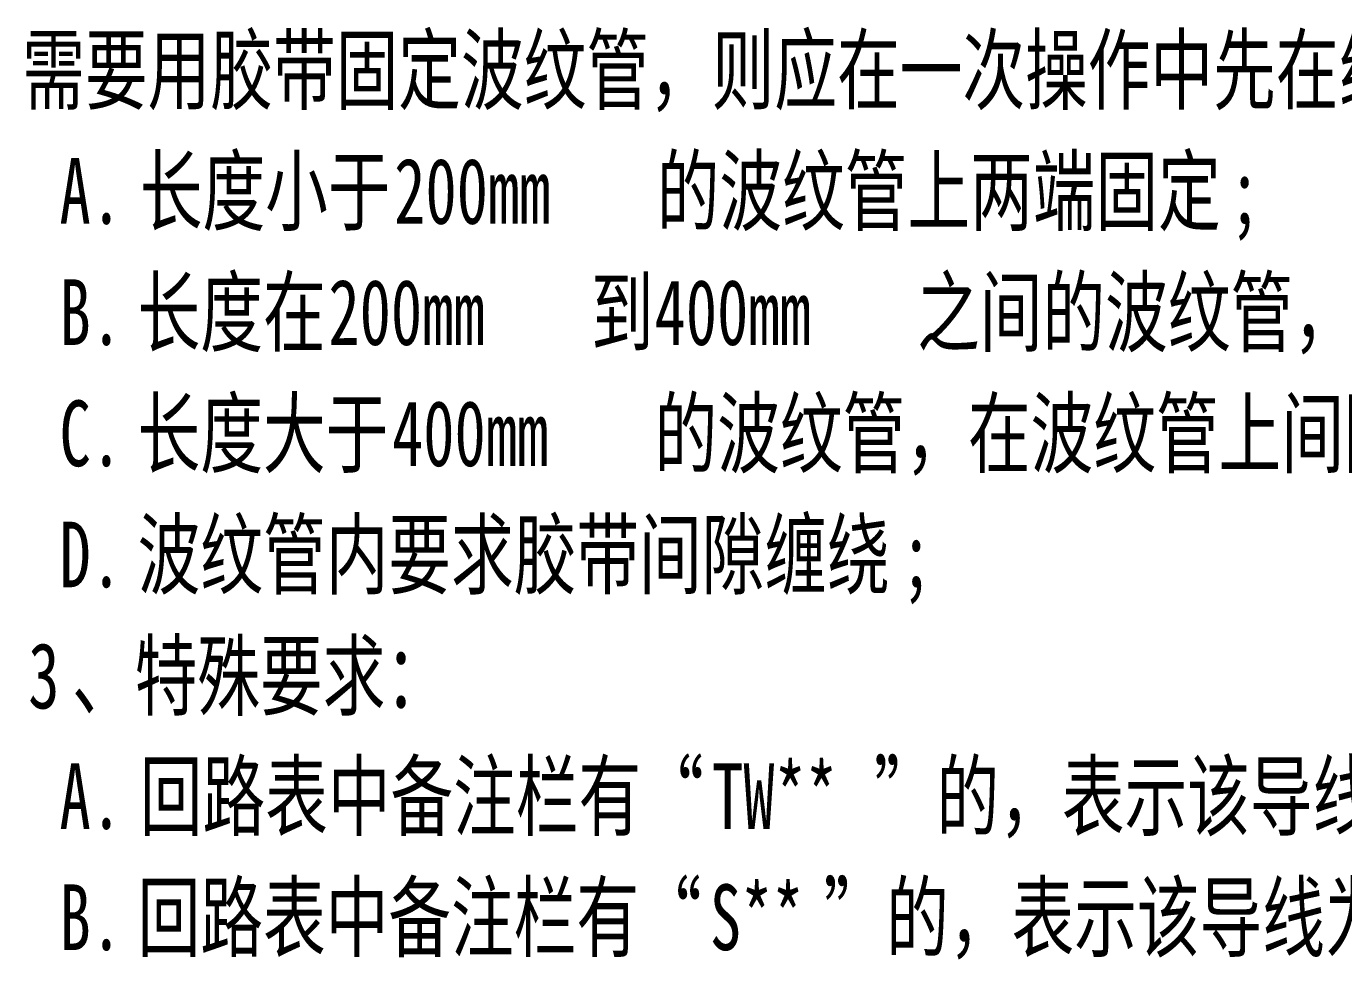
# Model space of a CAD drawing. Header units: inches. Extents: x 47316 to 59086, y 3141 to 11743.
# Drawn here: x 50298.1 to 50368.4, y 6146 to 6195.7 of the extents above; entities that cross this region are included whole.
import ezdxf

# ---------------------------------------------------------------- set-up
doc = ezdxf.new("R2010")
doc.units = ezdxf.units.IN
doc.header["$MEASUREMENT"] = 0
doc.styles.get("Standard").update_dxf_attribs({"font": ''})
doc.styles.get('Standard').set_extended_font_data('SimSun')

msp = doc.modelspace()

# ---------------------------------------------------------------- texts
at = {"color": 0, "lineweight": -3, "width": 0.7}
for s, p in [('需要用胶带固定波纹管，则应在一次操作中先在线束上至少缠绕两圈后继续在波纹管上缠绕两圈', (50297.933, 6191.679)), ('长度小于', (50304.2, 6185.222)), ('的波纹管上两端固定', (50331.762, 6185.222)), (' A.', (50298.25, 6185.222)), ('200mm', (50317.762, 6185.222)), (';', (50362.274, 6185.222)), ('长度在', (50304.084, 6178.764)), ('到', (50328.255, 6178.764)), ('之间的波纹管，在波纹管中心打点固定，胶带缠绕两圈', (50345.645, 6178.764)), (' B.', (50298.25, 6178.764)), ('200mm', (50314.255, 6178.764)), ('400mm', (50331.645, 6178.764)), ('长度大于', (50304.084, 6172.306)), ('的波纹管，在波纹管上间隔', (50331.645, 6172.306)), (' C.', (50298.25, 6172.306)), ('400mm', (50317.645, 6172.306)), ('波纹管内要求胶带间隙缠绕', (50304.084, 6165.849)), (' D.', (50298.25, 6165.849)), (';', (50344.767, 6165.849)), ('3', (50298.25, 6159.391)), ('、特殊要求：', (50300.584, 6159.391)), (' A.', (50298.25, 6152.971)), ('回路表中备注栏有“', (50304.2, 6152.971)), ('TW**', (50334.713, 6152.971)), ('”的，表示该导线为双绞线，同一编号为绞缠在一起；', (50343.346, 6152.971)), ('回路表中备注栏有“', (50304.084, 6146.513)), ('S**', (50334.596, 6146.513)), ('”的，表示该导线为屏蔽线，同一编号为同一屏蔽线，其中屏蔽层接地线', (50340.663, 6146.513)), (' B.', (50298.25, 6146.513))]:
    msp.add_text(s, height=3.5, dxfattribs=at).set_placement(p)

doc.saveas('drawing.dxf')
